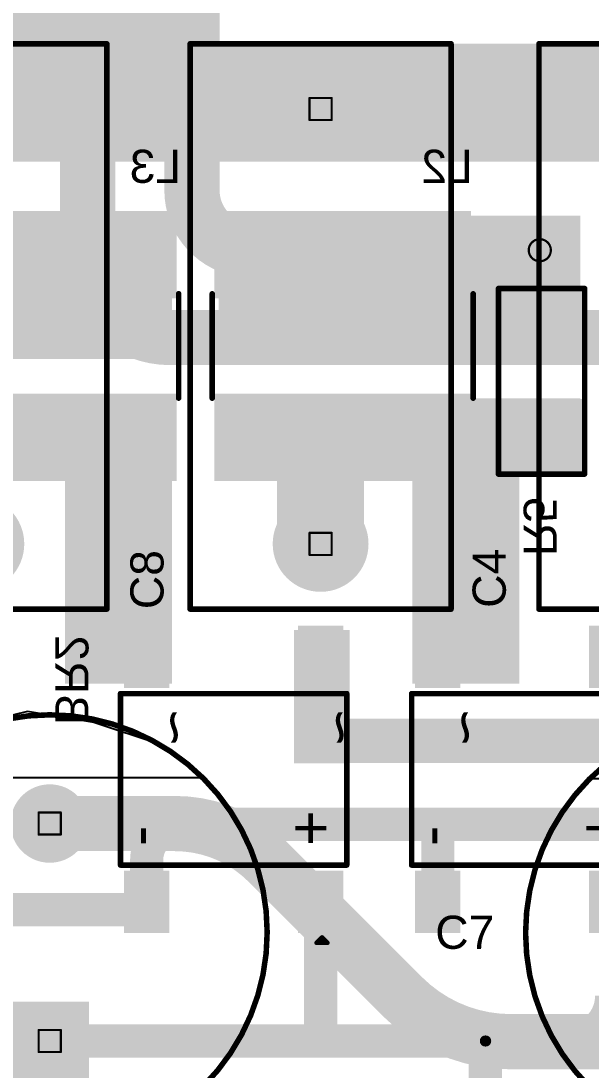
# Model space of a CAD drawing. Header units: inches. Extents: x 0 to 35.2, y -0.7 to 15.9.
# Drawn here: x 1.589 to 2.105, y 1.527 to 2.477 of the extents above; entities that cross this region are included whole.
import ezdxf

# ---------------------------------------------------------------- set-up
doc = ezdxf.new("R2010")
doc.units = ezdxf.units.IN
doc.header["$MEASUREMENT"] = 0
for name, color, linetype in [('Bottom Layer', 5, 'Continuous'), ('Bottom Overlay', 54, 'Continuous'), ('Bottom Paste', 16, 'Continuous'), ('Bottom Solder', 6, 'Continuous'), ('Drill Drawing', 1, 'Continuous'), ('GND1', 16, 'Continuous'), ('GND2', 76, 'Continuous'), ('Multi-Layer', 9, 'Continuous'), ('Pad Holes', 156, 'Continuous'), ('Top Layer', 1, 'Continuous'), ('Top Overlay', 2, 'Continuous'), ('Top Solder', 216, 'Continuous'), ('Via Holes', 16, 'Continuous')]:
    doc.layers.add(name, color=color, linetype=linetype)
doc.styles.add('Arial', font='', dxfattribs={"height": 0.2})
doc.styles.get('Arial').set_extended_font_data('Arial')

# ---------------------------------------------------------------- blocks, each defined once
blk = doc.blocks.new('XRNR6045_470_H_M_B_15')
at = {"layer": 'Bottom Layer'}
for points in [[(-0.11811, 0.1122), (-0.04724, 0.1122), (-0.04724, -0.1122), (-0.11811, -0.1122)], [(0.04724, 0.1122), (0.11811, 0.1122), (0.11811, -0.1122), (0.04724, -0.1122)]]:
    blk.add_hatch(color=5, dxfattribs=at).paths.add_polyline_path(points)
at = {"layer": 'Bottom Paste'}
for points in [[(-0.11811, 0.1122), (-0.04724, 0.1122), (-0.04724, -0.1122), (-0.11811, -0.1122)], [(0.04724, 0.1122), (0.11811, 0.1122), (0.11811, -0.1122), (0.04724, -0.1122)]]:
    blk.add_hatch(color=16, dxfattribs=at).paths.add_polyline_path(points)
at = {"layer": 'Bottom Solder'}
for points in [[(-0.12211, 0.1162), (-0.04324, 0.1162), (-0.04324, -0.1162), (-0.12211, -0.1162)], [(0.04324, 0.1162), (0.12211, 0.1162), (0.12211, -0.1162), (0.04324, -0.1162)]]:
    blk.add_hatch(color=6, dxfattribs=at).paths.add_polyline_path(points)
at = {"layer": 'Bottom Overlay'}
for points in [[(0.04724, 0.11811, 0.005, 0.005, 0), (-0.04724, 0.11811, 0.005, 0.005, 0)], [(0.04724, -0.11811, 0.005, 0.005, 0), (-0.04724, -0.11811, 0.005, 0.005, 0)]]:
    blk.add_lwpolyline(points, format="xyseb", dxfattribs=at)
for points in [[(-0.04849, 0.11811, 0.0025, 0.0025, 1), (-0.04599, 0.11811, 0.0025, 0.0025, 1)], [(0.04599, 0.11811, 0.0025, 0.0025, 1), (0.04849, 0.11811, 0.0025, 0.0025, 1)], [(-0.04849, -0.11811, 0.0025, 0.0025, 1), (-0.04599, -0.11811, 0.0025, 0.0025, 1)], [(0.04599, -0.11811, 0.0025, 0.0025, 1), (0.04849, -0.11811, 0.0025, 0.0025, 1)]]:
    blk.add_lwpolyline(points, format="xyseb", close=True, dxfattribs=at)
blk = doc.blocks.new('XRNR6045_470_H_M_B_16')
at = {"layer": 'Bottom Layer'}
for points in [[(-0.11811, 0.1122), (-0.04724, 0.1122), (-0.04724, -0.1122), (-0.11811, -0.1122)], [(0.04724, 0.1122), (0.11811, 0.1122), (0.11811, -0.1122), (0.04724, -0.1122)]]:
    blk.add_hatch(color=5, dxfattribs=at).paths.add_polyline_path(points)
at = {"layer": 'Bottom Paste'}
for points in [[(-0.11811, 0.1122), (-0.04724, 0.1122), (-0.04724, -0.1122), (-0.11811, -0.1122)], [(0.04724, 0.1122), (0.11811, 0.1122), (0.11811, -0.1122), (0.04724, -0.1122)]]:
    blk.add_hatch(color=16, dxfattribs=at).paths.add_polyline_path(points)
at = {"layer": 'Bottom Solder'}
for points in [[(-0.12211, 0.1162), (-0.04324, 0.1162), (-0.04324, -0.1162), (-0.12211, -0.1162)], [(0.04324, 0.1162), (0.12211, 0.1162), (0.12211, -0.1162), (0.04324, -0.1162)]]:
    blk.add_hatch(color=6, dxfattribs=at).paths.add_polyline_path(points)
at = {"layer": 'Bottom Overlay'}
for points in [[(0.04724, 0.11811, 0.005, 0.005, 0), (-0.04724, 0.11811, 0.005, 0.005, 0)], [(-0.04724, -0.11811, 0.005, 0.005, 0), (0.04724, -0.11811, 0.005, 0.005, 0)]]:
    blk.add_lwpolyline(points, format="xyseb", dxfattribs=at)
for points in [[(-0.04849, 0.11811, 0.0025, 0.0025, 1), (-0.04599, 0.11811, 0.0025, 0.0025, 1)], [(0.04599, 0.11811, 0.0025, 0.0025, 1), (0.04849, 0.11811, 0.0025, 0.0025, 1)], [(-0.04849, -0.11811, 0.0025, 0.0025, 1), (-0.04599, -0.11811, 0.0025, 0.0025, 1)], [(0.04599, -0.11811, 0.0025, 0.0025, 1), (0.04849, -0.11811, 0.0025, 0.0025, 1)]]:
    blk.add_lwpolyline(points, format="xyseb", close=True, dxfattribs=at)
blk = doc.blocks.new('R___1206_B_101')
at = {"layer": 'Bottom Layer'}
for points in [[(-0.08, 0.035), (-0.02, 0.035), (-0.02, -0.035), (-0.08, -0.035)], [(0.02, 0.035), (0.08, 0.035), (0.08, -0.035), (0.02, -0.035)]]:
    blk.add_hatch(color=5, dxfattribs=at).paths.add_polyline_path(points)
at = {"layer": 'Bottom Paste'}
for points in [[(-0.08, 0.035), (-0.02, 0.035), (-0.02, -0.035), (-0.08, -0.035)], [(0.02, 0.035), (0.08, 0.035), (0.08, -0.035), (0.02, -0.035)]]:
    blk.add_hatch(color=16, dxfattribs=at).paths.add_polyline_path(points)
at = {"layer": 'Bottom Solder'}
for points in [[(-0.084, 0.039), (-0.016, 0.039), (-0.016, -0.039), (-0.084, -0.039)], [(0.016, 0.039), (0.084, 0.039), (0.084, -0.039), (0.016, -0.039)]]:
    blk.add_hatch(color=6, dxfattribs=at).paths.add_polyline_path(points)
at = {"layer": 'Bottom Overlay'}
for points in [[(-0.084, -0.039, 0.005, 0.005, 0), (-0.084, 0.039, 0.005, 0.005, 0)], [(0.084, 0.039, 0.005, 0.005, 0), (-0.084, 0.039, 0.005, 0.005, 0)], [(0.084, -0.039, 0.005, 0.005, 0), (0.084, 0.039, 0.005, 0.005, 0)], [(0.084, -0.039, 0.005, 0.005, 0), (-0.084, -0.039, 0.005, 0.005, 0)]]:
    blk.add_lwpolyline(points, format="xyseb", dxfattribs=at)
for points in [[(-0.08525, 0.039, 0.0025, 0.0025, 1), (-0.08275, 0.039, 0.0025, 0.0025, 1)], [(-0.08525, 0.039, 0.0025, 0.0025, 1), (-0.08275, 0.039, 0.0025, 0.0025, 1)], [(0.08275, 0.039, 0.0025, 0.0025, 1), (0.08525, 0.039, 0.0025, 0.0025, 1)], [(0.08275, 0.039, 0.0025, 0.0025, 1), (0.08525, 0.039, 0.0025, 0.0025, 1)], [(-0.08525, -0.039, 0.0025, 0.0025, 1), (-0.08275, -0.039, 0.0025, 0.0025, 1)], [(-0.08525, -0.039, 0.0025, 0.0025, 1), (-0.08275, -0.039, 0.0025, 0.0025, 1)], [(0.08275, -0.039, 0.0025, 0.0025, 1), (0.08525, -0.039, 0.0025, 0.0025, 1)], [(0.08275, -0.039, 0.0025, 0.0025, 1), (0.08525, -0.039, 0.0025, 0.0025, 1)]]:
    blk.add_lwpolyline(points, format="xyseb", close=True, dxfattribs=at)
blk = doc.blocks.new('B32921C3104M000_180')
at = {"layer": 'Bottom Layer'}
h = blk.add_hatch(color=5, dxfattribs=at)
edge = h.paths.add_edge_path()
edge.add_arc((-0.19685, 0), 0.03937, 0, 360)
h = blk.add_hatch(color=5, dxfattribs=at)
edge = h.paths.add_edge_path()
edge.add_arc((0.19685, 0), 0.03937, 0, 360)
at = {"layer": 'Bottom Solder'}
h = blk.add_hatch(color=6, dxfattribs=at)
edge = h.paths.add_edge_path()
edge.add_arc((-0.19685, 0), 0.04337, 0, 360)
h = blk.add_hatch(color=6, dxfattribs=at)
edge = h.paths.add_edge_path()
edge.add_arc((0.19685, 0), 0.04337, 0, 360)
at = {"layer": 'GND1'}
h = blk.add_hatch(color=16, dxfattribs=at)
edge = h.paths.add_edge_path()
edge.add_arc((-0.19685, 0), 0.03937, 0, 360)
h = blk.add_hatch(color=16, dxfattribs=at)
edge = h.paths.add_edge_path()
edge.add_arc((0.19685, 0), 0.03937, 0, 360)
at = {"layer": 'GND2'}
h = blk.add_hatch(color=76, dxfattribs=at)
edge = h.paths.add_edge_path()
edge.add_arc((-0.19685, 0), 0.03937, 0, 360)
h = blk.add_hatch(color=76, dxfattribs=at)
edge = h.paths.add_edge_path()
edge.add_arc((0.19685, 0), 0.03937, 0, 360)
at = {"layer": 'Multi-Layer'}
h = blk.add_hatch(color=9, dxfattribs=at)
edge = h.paths.add_edge_path()
edge.add_arc((-0.19685, 0), 0.03937, 0, 360)
h = blk.add_hatch(color=9, dxfattribs=at)
edge = h.paths.add_edge_path()
edge.add_arc((0.19685, 0), 0.03937, 0, 360)
at = {"layer": 'Pad Holes'}
h = blk.add_hatch(color=7, dxfattribs=at)
edge = h.paths.add_edge_path()
edge.add_arc((-0.19685, 0), 0.01969, 0, 360)
h = blk.add_hatch(color=7, dxfattribs=at)
edge = h.paths.add_edge_path()
edge.add_arc((0.19685, 0), 0.01969, 0, 360)
at = {"layer": 'Top Layer'}
h = blk.add_hatch(color=1, dxfattribs=at)
edge = h.paths.add_edge_path()
edge.add_arc((-0.19685, 0), 0.03937, 0, 360)
h = blk.add_hatch(color=1, dxfattribs=at)
edge = h.paths.add_edge_path()
edge.add_arc((0.19685, 0), 0.03937, 0, 360)
at = {"layer": 'Top Solder'}
h = blk.add_hatch(color=216, dxfattribs=at)
edge = h.paths.add_edge_path()
edge.add_arc((-0.19685, 0), 0.04337, 0, 360)
h = blk.add_hatch(color=216, dxfattribs=at)
edge = h.paths.add_edge_path()
edge.add_arc((0.19685, 0), 0.04337, 0, 360)
at = {"layer": 'Top Overlay'}
for points in [[(0.25591, 0.11811, 0.005, 0.005, 0), (-0.25591, 0.11811, 0.005, 0.005, 0)], [(-0.25591, -0.11811, 0.005, 0.005, 0), (-0.25591, 0.11811, 0.005, 0.005, 0)], [(0.25591, -0.11811, 0.005, 0.005, 0), (0.25591, 0.11811, 0.005, 0.005, 0)], [(0.25591, -0.11811, 0.005, 0.005, 0), (-0.25591, -0.11811, 0.005, 0.005, 0)]]:
    blk.add_lwpolyline(points, format="xyseb", dxfattribs=at)
for points in [[(-0.25716, 0.11811, 0.0025, 0.0025, 1), (-0.25466, 0.11811, 0.0025, 0.0025, 1)], [(-0.25716, 0.11811, 0.0025, 0.0025, 1), (-0.25466, 0.11811, 0.0025, 0.0025, 1)], [(0.25466, 0.11811, 0.0025, 0.0025, 1), (0.25716, 0.11811, 0.0025, 0.0025, 1)], [(0.25466, 0.11811, 0.0025, 0.0025, 1), (0.25716, 0.11811, 0.0025, 0.0025, 1)], [(-0.25716, -0.11811, 0.0025, 0.0025, 1), (-0.25466, -0.11811, 0.0025, 0.0025, 1)], [(-0.25716, -0.11811, 0.0025, 0.0025, 1), (-0.25466, -0.11811, 0.0025, 0.0025, 1)], [(0.25466, -0.11811, 0.0025, 0.0025, 1), (0.25716, -0.11811, 0.0025, 0.0025, 1)], [(0.25466, -0.11811, 0.0025, 0.0025, 1), (0.25716, -0.11811, 0.0025, 0.0025, 1)]]:
    blk.add_lwpolyline(points, format="xyseb", close=True, dxfattribs=at)
blk = doc.blocks.new('87EC0494_181')
at = {"layer": 'Bottom Layer'}
blk.add_hatch(color=5, dxfattribs=at).paths.add_polyline_path([(-0.12992, 0.0315), (-0.06692, 0.0315), (-0.06692, -0.0315), (-0.12992, -0.0315)])
h = blk.add_hatch(color=5, dxfattribs=at)
edge = h.paths.add_edge_path()
edge.add_arc((0.09843, 0), 0.0315, 0, 360)
at = {"layer": 'Bottom Solder'}
blk.add_hatch(color=6, dxfattribs=at).paths.add_polyline_path([(-0.13392, 0.0355), (-0.06292, 0.0355), (-0.06292, -0.0355), (-0.13392, -0.0355)])
h = blk.add_hatch(color=6, dxfattribs=at)
edge = h.paths.add_edge_path()
edge.add_arc((0.09843, 0), 0.0355, 0, 360)
at = {"layer": 'GND1'}
blk.add_hatch(color=16, dxfattribs=at).paths.add_polyline_path([(-0.12992, 0.0315), (-0.06692, 0.0315), (-0.06692, -0.0315), (-0.12992, -0.0315)])
h = blk.add_hatch(color=16, dxfattribs=at)
edge = h.paths.add_edge_path()
edge.add_arc((0.09843, 0), 0.0315, 0, 360)
at = {"layer": 'GND2'}
blk.add_hatch(color=76, dxfattribs=at).paths.add_polyline_path([(-0.12992, 0.0315), (-0.06692, 0.0315), (-0.06692, -0.0315), (-0.12992, -0.0315)])
h = blk.add_hatch(color=76, dxfattribs=at)
edge = h.paths.add_edge_path()
edge.add_arc((0.09843, 0), 0.0315, 0, 360)
at = {"layer": 'Multi-Layer'}
blk.add_hatch(color=9, dxfattribs=at).paths.add_polyline_path([(-0.12992, 0.0315), (-0.06692, 0.0315), (-0.06692, -0.0315), (-0.12992, -0.0315)])
h = blk.add_hatch(color=9, dxfattribs=at)
edge = h.paths.add_edge_path()
edge.add_arc((0.09843, 0), 0.0315, 0, 360)
at = {"layer": 'Pad Holes'}
h = blk.add_hatch(color=7, dxfattribs=at)
edge = h.paths.add_edge_path()
edge.add_arc((-0.09842, 0), 0.01969, 0, 360)
h = blk.add_hatch(color=7, dxfattribs=at)
edge = h.paths.add_edge_path()
edge.add_arc((0.09842, 0), 0.01969, 0, 360)
at = {"layer": 'Top Layer'}
blk.add_hatch(color=1, dxfattribs=at).paths.add_polyline_path([(-0.12992, 0.0315), (-0.06692, 0.0315), (-0.06692, -0.0315), (-0.12992, -0.0315)])
h = blk.add_hatch(color=1, dxfattribs=at)
edge = h.paths.add_edge_path()
edge.add_arc((0.09843, 0), 0.0315, 0, 360)
at = {"layer": 'Top Solder'}
blk.add_hatch(color=216, dxfattribs=at).paths.add_polyline_path([(-0.13392, 0.0355), (-0.06292, 0.0355), (-0.06292, -0.0355), (-0.13392, -0.0355)])
h = blk.add_hatch(color=216, dxfattribs=at)
edge = h.paths.add_edge_path()
edge.add_arc((0.09843, 0), 0.0355, 0, 360)
at = {"layer": 'Top Overlay'}
for p, q in [((0.14, 0.14), (0.14, 0.14)), ((0.14, 0.14), (0.14, -0.14)), ((0.19, 0.06), (0.14, 0.14)), ((0.2, 0.02), (0.19, 0.06)), ((0.19, -0.04), (0.2, 0.02)), ((0.17, -0.1), (0.19, -0.04)), ((0.14, -0.14), (0.17, -0.1))]:
    blk.add_line(p, q, dxfattribs=at)
for points in [[(0.19685, 0, 0.005, 0.005, 1), (-0.19685, 0, 0.005, 0.005, 1)], [(-0.16125, 0.03, 0.0025, 0.0025, 1), (-0.15875, 0.03, 0.0025, 0.0025, 1)], [(-0.1981, 0, 0.0025, 0.0025, 1), (-0.1956, 0, 0.0025, 0.0025, 1)], [(-0.18125, 0, 0.0025, 0.0025, 1), (-0.17875, 0, 0.0025, 0.0025, 1)], [(-0.14125, 0, 0.0025, 0.0025, 1), (-0.13875, 0, 0.0025, 0.0025, 1)], [(0.1956, 0, 0.0025, 0.0025, 1), (0.1981, 0, 0.0025, 0.0025, 1)], [(-0.16125, -0.03, 0.0025, 0.0025, 1), (-0.15875, -0.03, 0.0025, 0.0025, 1)]]:
    blk.add_lwpolyline(points, format="xyseb", close=True, dxfattribs=at)
for points in [[(-0.16, 0.03, 0.005, 0.005, 0), (-0.16, -0.03, 0.005, 0.005, 0)], [(-0.18, 0, 0.005, 0.005, 0), (-0.14, 0, 0.005, 0.005, 0)]]:
    blk.add_lwpolyline(points, format="xyseb", dxfattribs=at)
blk = doc.blocks.new('B32921C3104M000_184')
at = {"layer": 'Bottom Layer'}
h = blk.add_hatch(color=5, dxfattribs=at)
edge = h.paths.add_edge_path()
edge.add_arc((-0.19685, 0), 0.03937, 0, 360)
h = blk.add_hatch(color=5, dxfattribs=at)
edge = h.paths.add_edge_path()
edge.add_arc((0.19685, 0), 0.03937, 0, 360)
at = {"layer": 'Bottom Solder'}
h = blk.add_hatch(color=6, dxfattribs=at)
edge = h.paths.add_edge_path()
edge.add_arc((-0.19685, 0), 0.04337, 0, 360)
h = blk.add_hatch(color=6, dxfattribs=at)
edge = h.paths.add_edge_path()
edge.add_arc((0.19685, 0), 0.04337, 0, 360)
at = {"layer": 'GND1'}
h = blk.add_hatch(color=16, dxfattribs=at)
edge = h.paths.add_edge_path()
edge.add_arc((-0.19685, 0), 0.03937, 0, 360)
h = blk.add_hatch(color=16, dxfattribs=at)
edge = h.paths.add_edge_path()
edge.add_arc((0.19685, 0), 0.03937, 0, 360)
at = {"layer": 'GND2'}
h = blk.add_hatch(color=76, dxfattribs=at)
edge = h.paths.add_edge_path()
edge.add_arc((-0.19685, 0), 0.03937, 0, 360)
h = blk.add_hatch(color=76, dxfattribs=at)
edge = h.paths.add_edge_path()
edge.add_arc((0.19685, 0), 0.03937, 0, 360)
at = {"layer": 'Multi-Layer'}
h = blk.add_hatch(color=9, dxfattribs=at)
edge = h.paths.add_edge_path()
edge.add_arc((-0.19685, 0), 0.03937, 0, 360)
h = blk.add_hatch(color=9, dxfattribs=at)
edge = h.paths.add_edge_path()
edge.add_arc((0.19685, 0), 0.03937, 0, 360)
at = {"layer": 'Pad Holes'}
h = blk.add_hatch(color=7, dxfattribs=at)
edge = h.paths.add_edge_path()
edge.add_arc((-0.19685, 0), 0.01969, 0, 360)
h = blk.add_hatch(color=7, dxfattribs=at)
edge = h.paths.add_edge_path()
edge.add_arc((0.19685, 0), 0.01969, 0, 360)
at = {"layer": 'Top Layer'}
h = blk.add_hatch(color=1, dxfattribs=at)
edge = h.paths.add_edge_path()
edge.add_arc((-0.19685, 0), 0.03937, 0, 360)
h = blk.add_hatch(color=1, dxfattribs=at)
edge = h.paths.add_edge_path()
edge.add_arc((0.19685, 0), 0.03937, 0, 360)
at = {"layer": 'Top Solder'}
h = blk.add_hatch(color=216, dxfattribs=at)
edge = h.paths.add_edge_path()
edge.add_arc((-0.19685, 0), 0.04337, 0, 360)
h = blk.add_hatch(color=216, dxfattribs=at)
edge = h.paths.add_edge_path()
edge.add_arc((0.19685, 0), 0.04337, 0, 360)
at = {"layer": 'Top Overlay'}
for points in [[(0.25591, 0.11811, 0.005, 0.005, 0), (-0.25591, 0.11811, 0.005, 0.005, 0)], [(-0.25591, -0.11811, 0.005, 0.005, 0), (-0.25591, 0.11811, 0.005, 0.005, 0)], [(0.25591, -0.11811, 0.005, 0.005, 0), (0.25591, 0.11811, 0.005, 0.005, 0)], [(0.25591, -0.11811, 0.005, 0.005, 0), (-0.25591, -0.11811, 0.005, 0.005, 0)]]:
    blk.add_lwpolyline(points, format="xyseb", dxfattribs=at)
for points in [[(-0.25716, 0.11811, 0.0025, 0.0025, 1), (-0.25466, 0.11811, 0.0025, 0.0025, 1)], [(-0.25716, 0.11811, 0.0025, 0.0025, 1), (-0.25466, 0.11811, 0.0025, 0.0025, 1)], [(0.25466, 0.11811, 0.0025, 0.0025, 1), (0.25716, 0.11811, 0.0025, 0.0025, 1)], [(0.25466, 0.11811, 0.0025, 0.0025, 1), (0.25716, 0.11811, 0.0025, 0.0025, 1)], [(-0.25716, -0.11811, 0.0025, 0.0025, 1), (-0.25466, -0.11811, 0.0025, 0.0025, 1)], [(-0.25716, -0.11811, 0.0025, 0.0025, 1), (-0.25466, -0.11811, 0.0025, 0.0025, 1)], [(0.25466, -0.11811, 0.0025, 0.0025, 1), (0.25716, -0.11811, 0.0025, 0.0025, 1)], [(0.25466, -0.11811, 0.0025, 0.0025, 1), (0.25716, -0.11811, 0.0025, 0.0025, 1)]]:
    blk.add_lwpolyline(points, format="xyseb", close=True, dxfattribs=at)
blk = doc.blocks.new('87EC0494_185')
at = {"layer": 'Bottom Layer'}
blk.add_hatch(color=5, dxfattribs=at).paths.add_polyline_path([(-0.12992, 0.0315), (-0.06692, 0.0315), (-0.06692, -0.0315), (-0.12992, -0.0315)])
h = blk.add_hatch(color=5, dxfattribs=at)
edge = h.paths.add_edge_path()
edge.add_arc((0.09843, 0), 0.0315, 0, 360)
at = {"layer": 'Bottom Solder'}
blk.add_hatch(color=6, dxfattribs=at).paths.add_polyline_path([(-0.13392, 0.0355), (-0.06292, 0.0355), (-0.06292, -0.0355), (-0.13392, -0.0355)])
h = blk.add_hatch(color=6, dxfattribs=at)
edge = h.paths.add_edge_path()
edge.add_arc((0.09843, 0), 0.0355, 0, 360)
at = {"layer": 'GND1'}
blk.add_hatch(color=16, dxfattribs=at).paths.add_polyline_path([(-0.12992, 0.0315), (-0.06692, 0.0315), (-0.06692, -0.0315), (-0.12992, -0.0315)])
h = blk.add_hatch(color=16, dxfattribs=at)
edge = h.paths.add_edge_path()
edge.add_arc((0.09843, 0), 0.0315, 0, 360)
at = {"layer": 'GND2'}
blk.add_hatch(color=76, dxfattribs=at).paths.add_polyline_path([(-0.12992, 0.0315), (-0.06692, 0.0315), (-0.06692, -0.0315), (-0.12992, -0.0315)])
h = blk.add_hatch(color=76, dxfattribs=at)
edge = h.paths.add_edge_path()
edge.add_arc((0.09843, 0), 0.0315, 0, 360)
at = {"layer": 'Multi-Layer'}
blk.add_hatch(color=9, dxfattribs=at).paths.add_polyline_path([(-0.12992, 0.0315), (-0.06692, 0.0315), (-0.06692, -0.0315), (-0.12992, -0.0315)])
h = blk.add_hatch(color=9, dxfattribs=at)
edge = h.paths.add_edge_path()
edge.add_arc((0.09843, 0), 0.0315, 0, 360)
at = {"layer": 'Pad Holes'}
h = blk.add_hatch(color=7, dxfattribs=at)
edge = h.paths.add_edge_path()
edge.add_arc((-0.09842, 0), 0.01969, 0, 360)
h = blk.add_hatch(color=7, dxfattribs=at)
edge = h.paths.add_edge_path()
edge.add_arc((0.09842, 0), 0.01969, 0, 360)
at = {"layer": 'Top Layer'}
blk.add_hatch(color=1, dxfattribs=at).paths.add_polyline_path([(-0.12992, 0.0315), (-0.06692, 0.0315), (-0.06692, -0.0315), (-0.12992, -0.0315)])
h = blk.add_hatch(color=1, dxfattribs=at)
edge = h.paths.add_edge_path()
edge.add_arc((0.09843, 0), 0.0315, 0, 360)
at = {"layer": 'Top Solder'}
blk.add_hatch(color=216, dxfattribs=at).paths.add_polyline_path([(-0.13392, 0.0355), (-0.06292, 0.0355), (-0.06292, -0.0355), (-0.13392, -0.0355)])
h = blk.add_hatch(color=216, dxfattribs=at)
edge = h.paths.add_edge_path()
edge.add_arc((0.09843, 0), 0.0355, 0, 360)
at = {"layer": 'Top Overlay'}
for p, q in [((0.14, 0.14), (0.14, 0.14)), ((0.14, 0.14), (0.14, -0.14)), ((0.19, 0.06), (0.14, 0.14)), ((0.2, 0.02), (0.19, 0.06)), ((0.19, -0.04), (0.2, 0.02)), ((0.17, -0.1), (0.19, -0.04)), ((0.14, -0.14), (0.17, -0.1))]:
    blk.add_line(p, q, dxfattribs=at)
for points in [[(0.19685, 0, 0.005, 0.005, 1), (-0.19685, 0, 0.005, 0.005, 1)], [(-0.16125, 0.03, 0.0025, 0.0025, 1), (-0.15875, 0.03, 0.0025, 0.0025, 1)], [(-0.1981, 0, 0.0025, 0.0025, 1), (-0.1956, 0, 0.0025, 0.0025, 1)], [(-0.18125, 0, 0.0025, 0.0025, 1), (-0.17875, 0, 0.0025, 0.0025, 1)], [(-0.14125, 0, 0.0025, 0.0025, 1), (-0.13875, 0, 0.0025, 0.0025, 1)], [(0.1956, 0, 0.0025, 0.0025, 1), (0.1981, 0, 0.0025, 0.0025, 1)], [(-0.16125, -0.03, 0.0025, 0.0025, 1), (-0.15875, -0.03, 0.0025, 0.0025, 1)]]:
    blk.add_lwpolyline(points, format="xyseb", close=True, dxfattribs=at)
for points in [[(-0.16, 0.03, 0.005, 0.005, 0), (-0.16, -0.03, 0.005, 0.005, 0)], [(-0.18, 0, 0.005, 0.005, 0), (-0.14, 0, 0.005, 0.005, 0)]]:
    blk.add_lwpolyline(points, format="xyseb", dxfattribs=at)
blk = doc.blocks.new('B32921C3104M000_186')
at = {"layer": 'Bottom Layer'}
h = blk.add_hatch(color=5, dxfattribs=at)
edge = h.paths.add_edge_path()
edge.add_arc((-0.19685, 0), 0.03937, 0, 360)
h = blk.add_hatch(color=5, dxfattribs=at)
edge = h.paths.add_edge_path()
edge.add_arc((0.19685, 0), 0.03937, 0, 360)
at = {"layer": 'Bottom Solder'}
h = blk.add_hatch(color=6, dxfattribs=at)
edge = h.paths.add_edge_path()
edge.add_arc((-0.19685, 0), 0.04337, 0, 360)
h = blk.add_hatch(color=6, dxfattribs=at)
edge = h.paths.add_edge_path()
edge.add_arc((0.19685, 0), 0.04337, 0, 360)
at = {"layer": 'GND1'}
h = blk.add_hatch(color=16, dxfattribs=at)
edge = h.paths.add_edge_path()
edge.add_arc((-0.19685, 0), 0.03937, 0, 360)
h = blk.add_hatch(color=16, dxfattribs=at)
edge = h.paths.add_edge_path()
edge.add_arc((0.19685, 0), 0.03937, 0, 360)
at = {"layer": 'GND2'}
h = blk.add_hatch(color=76, dxfattribs=at)
edge = h.paths.add_edge_path()
edge.add_arc((-0.19685, 0), 0.03937, 0, 360)
h = blk.add_hatch(color=76, dxfattribs=at)
edge = h.paths.add_edge_path()
edge.add_arc((0.19685, 0), 0.03937, 0, 360)
at = {"layer": 'Multi-Layer'}
h = blk.add_hatch(color=9, dxfattribs=at)
edge = h.paths.add_edge_path()
edge.add_arc((-0.19685, 0), 0.03937, 0, 360)
h = blk.add_hatch(color=9, dxfattribs=at)
edge = h.paths.add_edge_path()
edge.add_arc((0.19685, 0), 0.03937, 0, 360)
at = {"layer": 'Pad Holes'}
h = blk.add_hatch(color=7, dxfattribs=at)
edge = h.paths.add_edge_path()
edge.add_arc((-0.19685, 0), 0.01969, 0, 360)
h = blk.add_hatch(color=7, dxfattribs=at)
edge = h.paths.add_edge_path()
edge.add_arc((0.19685, 0), 0.01969, 0, 360)
at = {"layer": 'Top Layer'}
h = blk.add_hatch(color=1, dxfattribs=at)
edge = h.paths.add_edge_path()
edge.add_arc((-0.19685, 0), 0.03937, 0, 360)
h = blk.add_hatch(color=1, dxfattribs=at)
edge = h.paths.add_edge_path()
edge.add_arc((0.19685, 0), 0.03937, 0, 360)
at = {"layer": 'Top Solder'}
h = blk.add_hatch(color=216, dxfattribs=at)
edge = h.paths.add_edge_path()
edge.add_arc((-0.19685, 0), 0.04337, 0, 360)
h = blk.add_hatch(color=216, dxfattribs=at)
edge = h.paths.add_edge_path()
edge.add_arc((0.19685, 0), 0.04337, 0, 360)
at = {"layer": 'Top Overlay'}
for points in [[(0.25591, 0.11811, 0.005, 0.005, 0), (-0.25591, 0.11811, 0.005, 0.005, 0)], [(-0.25591, -0.11811, 0.005, 0.005, 0), (-0.25591, 0.11811, 0.005, 0.005, 0)], [(0.25591, -0.11811, 0.005, 0.005, 0), (0.25591, 0.11811, 0.005, 0.005, 0)], [(0.25591, -0.11811, 0.005, 0.005, 0), (-0.25591, -0.11811, 0.005, 0.005, 0)]]:
    blk.add_lwpolyline(points, format="xyseb", dxfattribs=at)
for points in [[(-0.25716, 0.11811, 0.0025, 0.0025, 1), (-0.25466, 0.11811, 0.0025, 0.0025, 1)], [(-0.25716, 0.11811, 0.0025, 0.0025, 1), (-0.25466, 0.11811, 0.0025, 0.0025, 1)], [(0.25466, 0.11811, 0.0025, 0.0025, 1), (0.25716, 0.11811, 0.0025, 0.0025, 1)], [(0.25466, 0.11811, 0.0025, 0.0025, 1), (0.25716, 0.11811, 0.0025, 0.0025, 1)], [(-0.25716, -0.11811, 0.0025, 0.0025, 1), (-0.25466, -0.11811, 0.0025, 0.0025, 1)], [(-0.25716, -0.11811, 0.0025, 0.0025, 1), (-0.25466, -0.11811, 0.0025, 0.0025, 1)], [(0.25466, -0.11811, 0.0025, 0.0025, 1), (0.25716, -0.11811, 0.0025, 0.0025, 1)], [(0.25466, -0.11811, 0.0025, 0.0025, 1), (0.25716, -0.11811, 0.0025, 0.0025, 1)]]:
    blk.add_lwpolyline(points, format="xyseb", close=True, dxfattribs=at)
blk = doc.blocks.new('LMBS_1_B_187')
at = {"layer": 'Bottom Layer'}
for points in [[(-0.13523, 0.09528), (-0.08661, 0.09528), (-0.08661, 0.0622), (-0.13523, 0.0622)], [(0.08661, 0.09528), (0.13523, 0.09528), (0.13523, 0.0622), (0.08661, 0.0622)], [(-0.13523, -0.0622), (-0.08661, -0.0622), (-0.08661, -0.09528), (-0.13523, -0.09528)], [(0.08661, -0.0622), (0.13523, -0.0622), (0.13523, -0.09528), (0.08661, -0.09528)]]:
    blk.add_hatch(color=5, dxfattribs=at).paths.add_polyline_path(points)
at = {"layer": 'Bottom Paste'}
for points in [[(-0.13523, 0.09528), (-0.08661, 0.09528), (-0.08661, 0.0622), (-0.13523, 0.0622)], [(0.08661, 0.09528), (0.13523, 0.09528), (0.13523, 0.0622), (0.08661, 0.0622)], [(-0.13523, -0.0622), (-0.08661, -0.0622), (-0.08661, -0.09528), (-0.13523, -0.09528)], [(0.08661, -0.0622), (0.13523, -0.0622), (0.13523, -0.09528), (0.08661, -0.09528)]]:
    blk.add_hatch(color=16, dxfattribs=at).paths.add_polyline_path(points)
at = {"layer": 'Bottom Solder'}
for points in [[(-0.13923, 0.09928), (-0.08261, 0.09928), (-0.08261, 0.0582), (-0.13923, 0.0582)], [(0.08261, 0.09928), (0.13923, 0.09928), (0.13923, 0.0582), (0.08261, 0.0582)], [(-0.13923, -0.0582), (-0.08261, -0.0582), (-0.08261, -0.09928), (-0.13923, -0.09928)], [(0.08261, -0.0582), (0.13923, -0.0582), (0.13923, -0.09928), (0.08261, -0.09928)]]:
    blk.add_hatch(color=6, dxfattribs=at).paths.add_polyline_path(points)
at = {"layer": 'Bottom Overlay'}
for points in [[(-0.07761, 0.10241, 0.005, 0.005, 0), (0.07761, 0.10241, 0.005, 0.005, 0)], [(-0.07761, 0.10241, 0.005, 0.005, 0), (-0.07761, -0.10241, 0.005, 0.005, 0)], [(0.07761, 0.10241, 0.005, 0.005, 0), (0.07761, -0.10241, 0.005, 0.005, 0)], [(-0.148, -0.075, 0.00394, 0.00394, 0), (-0.143, -0.08, 0.00394, 0.00394, 0)], [(-0.148, -0.075, 0.00394, 0.00394, 0), (-0.148, -0.085, 0.00394, 0.00394, 0)], [(-0.143, -0.08, 0.00394, 0.00394, 0), (-0.148, -0.085, 0.00394, 0.00394, 0)], [(-0.07761, -0.10241, 0.005, 0.005, 0), (0.07761, -0.10241, 0.005, 0.005, 0)]]:
    blk.add_lwpolyline(points, format="xyseb", dxfattribs=at)
for points in [[(-0.07886, 0.10241, 0.0025, 0.0025, 1), (-0.07636, 0.10241, 0.0025, 0.0025, 1)], [(-0.07886, 0.10241, 0.0025, 0.0025, 1), (-0.07636, 0.10241, 0.0025, 0.0025, 1)], [(0.07636, 0.10241, 0.0025, 0.0025, 1), (0.07886, 0.10241, 0.0025, 0.0025, 1)], [(0.07636, 0.10241, 0.0025, 0.0025, 1), (0.07886, 0.10241, 0.0025, 0.0025, 1)], [(-0.14898, -0.075, 0.00197, 0.00197, 1), (-0.14702, -0.075, 0.00197, 0.00197, 1)], [(-0.14898, -0.075, 0.00197, 0.00197, 1), (-0.14702, -0.075, 0.00197, 0.00197, 1)], [(-0.14898, -0.085, 0.00197, 0.00197, 1), (-0.14702, -0.085, 0.00197, 0.00197, 1)], [(-0.14898, -0.085, 0.00197, 0.00197, 1), (-0.14702, -0.085, 0.00197, 0.00197, 1)], [(-0.14398, -0.08, 0.00197, 0.00197, 1), (-0.14202, -0.08, 0.00197, 0.00197, 1)], [(-0.14398, -0.08, 0.00197, 0.00197, 1), (-0.14202, -0.08, 0.00197, 0.00197, 1)], [(-0.07886, -0.10241, 0.0025, 0.0025, 1), (-0.07636, -0.10241, 0.0025, 0.0025, 1)], [(-0.07886, -0.10241, 0.0025, 0.0025, 1), (-0.07636, -0.10241, 0.0025, 0.0025, 1)], [(0.07636, -0.10241, 0.0025, 0.0025, 1), (0.07886, -0.10241, 0.0025, 0.0025, 1)], [(0.07636, -0.10241, 0.0025, 0.0025, 1), (0.07886, -0.10241, 0.0025, 0.0025, 1)]]:
    blk.add_lwpolyline(points, format="xyseb", close=True, dxfattribs=at)
at = {"layer": 'Bottom Overlay', "style": 'Arial', "text_generation_flag": 2}
for s, p in [('-', (-0.06024, 0.0967)), ('+', (-0.06024, -0.05078))]:
    blk.add_text(s, height=0.03937, rotation=180, dxfattribs=at).set_placement(p)
for p in [(0.063, 0.035), (0.063, -0.115)]:
    blk.add_text('~', height=0.03937, dxfattribs=at).set_placement(p)
blk = doc.blocks.new('LMBS_1_B_188')
at = {"layer": 'Bottom Layer'}
for points in [[(-0.13523, 0.09528), (-0.08661, 0.09528), (-0.08661, 0.0622), (-0.13523, 0.0622)], [(0.08661, 0.09528), (0.13523, 0.09528), (0.13523, 0.0622), (0.08661, 0.0622)], [(-0.13523, -0.0622), (-0.08661, -0.0622), (-0.08661, -0.09528), (-0.13523, -0.09528)], [(0.08661, -0.0622), (0.13523, -0.0622), (0.13523, -0.09528), (0.08661, -0.09528)]]:
    blk.add_hatch(color=5, dxfattribs=at).paths.add_polyline_path(points)
at = {"layer": 'Bottom Paste'}
for points in [[(-0.13523, 0.09528), (-0.08661, 0.09528), (-0.08661, 0.0622), (-0.13523, 0.0622)], [(0.08661, 0.09528), (0.13523, 0.09528), (0.13523, 0.0622), (0.08661, 0.0622)], [(-0.13523, -0.0622), (-0.08661, -0.0622), (-0.08661, -0.09528), (-0.13523, -0.09528)], [(0.08661, -0.0622), (0.13523, -0.0622), (0.13523, -0.09528), (0.08661, -0.09528)]]:
    blk.add_hatch(color=16, dxfattribs=at).paths.add_polyline_path(points)
at = {"layer": 'Bottom Solder'}
for points in [[(-0.13923, 0.09928), (-0.08261, 0.09928), (-0.08261, 0.0582), (-0.13923, 0.0582)], [(0.08261, 0.09928), (0.13923, 0.09928), (0.13923, 0.0582), (0.08261, 0.0582)], [(-0.13923, -0.0582), (-0.08261, -0.0582), (-0.08261, -0.09928), (-0.13923, -0.09928)], [(0.08261, -0.0582), (0.13923, -0.0582), (0.13923, -0.09928), (0.08261, -0.09928)]]:
    blk.add_hatch(color=6, dxfattribs=at).paths.add_polyline_path(points)
at = {"layer": 'Bottom Overlay'}
for points in [[(-0.07761, 0.10241, 0.005, 0.005, 0), (0.07761, 0.10241, 0.005, 0.005, 0)], [(-0.07761, 0.10241, 0.005, 0.005, 0), (-0.07761, -0.10241, 0.005, 0.005, 0)], [(0.07761, 0.10241, 0.005, 0.005, 0), (0.07761, -0.10241, 0.005, 0.005, 0)], [(-0.148, -0.075, 0.00394, 0.00394, 0), (-0.143, -0.08, 0.00394, 0.00394, 0)], [(-0.148, -0.075, 0.00394, 0.00394, 0), (-0.148, -0.085, 0.00394, 0.00394, 0)], [(-0.143, -0.08, 0.00394, 0.00394, 0), (-0.148, -0.085, 0.00394, 0.00394, 0)], [(-0.07761, -0.10241, 0.005, 0.005, 0), (0.07761, -0.10241, 0.005, 0.005, 0)]]:
    blk.add_lwpolyline(points, format="xyseb", dxfattribs=at)
for points in [[(-0.07886, 0.10241, 0.0025, 0.0025, 1), (-0.07636, 0.10241, 0.0025, 0.0025, 1)], [(-0.07886, 0.10241, 0.0025, 0.0025, 1), (-0.07636, 0.10241, 0.0025, 0.0025, 1)], [(0.07636, 0.10241, 0.0025, 0.0025, 1), (0.07886, 0.10241, 0.0025, 0.0025, 1)], [(0.07636, 0.10241, 0.0025, 0.0025, 1), (0.07886, 0.10241, 0.0025, 0.0025, 1)], [(-0.14898, -0.075, 0.00197, 0.00197, 1), (-0.14702, -0.075, 0.00197, 0.00197, 1)], [(-0.14898, -0.075, 0.00197, 0.00197, 1), (-0.14702, -0.075, 0.00197, 0.00197, 1)], [(-0.14898, -0.085, 0.00197, 0.00197, 1), (-0.14702, -0.085, 0.00197, 0.00197, 1)], [(-0.14898, -0.085, 0.00197, 0.00197, 1), (-0.14702, -0.085, 0.00197, 0.00197, 1)], [(-0.14398, -0.08, 0.00197, 0.00197, 1), (-0.14202, -0.08, 0.00197, 0.00197, 1)], [(-0.14398, -0.08, 0.00197, 0.00197, 1), (-0.14202, -0.08, 0.00197, 0.00197, 1)], [(-0.07886, -0.10241, 0.0025, 0.0025, 1), (-0.07636, -0.10241, 0.0025, 0.0025, 1)], [(-0.07886, -0.10241, 0.0025, 0.0025, 1), (-0.07636, -0.10241, 0.0025, 0.0025, 1)], [(0.07636, -0.10241, 0.0025, 0.0025, 1), (0.07886, -0.10241, 0.0025, 0.0025, 1)], [(0.07636, -0.10241, 0.0025, 0.0025, 1), (0.07886, -0.10241, 0.0025, 0.0025, 1)]]:
    blk.add_lwpolyline(points, format="xyseb", close=True, dxfattribs=at)
at = {"layer": 'Bottom Overlay', "style": 'Arial', "text_generation_flag": 2}
for s, p in [('-', (-0.06024, 0.0967)), ('+', (-0.06024, -0.05078))]:
    blk.add_text(s, height=0.03937, rotation=180, dxfattribs=at).set_placement(p)
for p in [(0.063, 0.035), (0.063, -0.115)]:
    blk.add_text('~', height=0.03937, dxfattribs=at).set_placement(p)

msp = doc.modelspace()

# ---------------------------------------------------------------- hatches: boundary and pattern name
at = {"layer": 'Bottom Layer'}
for points in [[(1.39524, 2.34918), (1.73425, 2.34918), (1.73425, 2.67608), (1.39524, 2.67608)], [(1.40637, 2.34918), (2.535, 2.34918), (2.535, 2.45591), (1.40637, 2.45591)], [(1.72578, 2.30046), (1.39858, 2.30046), (1.39858, 2.17039), (1.72578, 2.17039)], [(1.76802, 2.17035), (2.09522, 2.17035), (2.09522, 2.30042), (1.76802, 2.30042)], [(1.40047, 2.06424), (1.72578, 2.06424), (1.72578, 2.13511), (1.40047, 2.13511)], [(1.76802, 2.0642), (2.09522, 2.0642), (2.09522, 2.13507), (1.76802, 2.13507)], [(1.82085, 2.00315), (1.89959, 2.00315), (1.89959, 2.115), (1.82085, 2.115)], [(1.62891, 1.87661), (1.72578, 1.87661), (1.72578, 2.09963), (1.62891, 2.09963)], [(2.04009, 2.09963), (1.94322, 2.09963), (1.94322, 1.87661), (2.04009, 1.87661)], [(1.83598, 1.80455), (1.88666, 1.80455), (1.88666, 1.92523), (1.83598, 1.92523)]]:
    msp.add_hatch(color=5, dxfattribs=at).paths.add_polyline_path(points)
h = msp.add_hatch(color=5, dxfattribs=at)
edge = h.paths.add_edge_path()
edge.add_arc((2.05864, 2.269), 0.01969, 0, 360)
at = {"layer": 'GND1'}
h = msp.add_hatch(color=16, dxfattribs=at)
edge = h.paths.add_edge_path()
edge.add_arc((2.05864, 2.269), 0.01969, 0, 360)
at = {"layer": 'GND2'}
h = msp.add_hatch(color=76, dxfattribs=at)
edge = h.paths.add_edge_path()
edge.add_arc((2.05864, 2.269), 0.01969, 0, 360)
at = {"layer": 'Top Layer'}
h = msp.add_hatch(color=1, dxfattribs=at)
edge = h.paths.add_edge_path()
edge.add_arc((2.05864, 2.269), 0.01969, 0, 360)
at = {"layer": 'Via Holes'}
h = msp.add_hatch(color=7, dxfattribs=at)
edge = h.paths.add_edge_path()
edge.add_arc((2.05864, 2.269), 0.00984, 0, 360)

# ---------------------------------------------------------------- linework, layer by layer
at = {"layer": 'Bottom Layer'}
for points in [[(1.86022, 1.84826, 0.04, 0.04, 0), (1.86022, 1.90092, 0.04, 0.04, 0)], [(1.88365, 1.82483, 0.04, 0.04, 0), (2.42911, 1.82483, 0.04, 0.04, 0)], [(1.70274, 1.71668, 0.03, 0.03, -0.414214), (1.73541, 1.74935, 0.03, 0.03, 0)], [(1.73541, 1.74935, 0.03, 0.03, 0), (1.96626, 1.74935, 0.03, 0.03, 0)], [(1.96626, 1.74935, 0.03, 0.03, 0), (2.24263, 1.74935, 0.03, 0.03, 0)], [(1.96626, 1.67908, 0.03, 0.03, 0), (1.96626, 1.74935, 0.03, 0.03, 0)], [(1.70274, 1.67908, 0.03, 0.03, 0), (1.70274, 1.71668, 0.03, 0.03, 0)], [(1.86022, 1.55338, 0.03, 0.03, 0), (1.86022, 1.67908, 0.03, 0.03, 0)], [(1.4183, 1.67208, 0.03, 0.03, 0), (1.70274, 1.67208, 0.03, 0.03, 0)], [(2.12374, 1.59433, 0.03, 0.03, -0.414214), (2.08256, 1.55315, 0.03, 0.03, 0)], [(1.615, 1.55315, 0.03, 0.03, 0), (2.00936, 1.55315, 0.03, 0.03, 0)], [(2.00936, 1.36, 0.03, 0.03, 0), (2.00936, 1.55315, 0.03, 0.03, 0)], [(2.00963, 1.55315, 0.03, 0.03, 0), (2.08256, 1.55315, 0.03, 0.03, 0)], [(2.00936, 1.55315, 0.01, 0.01, 0), (2.00963, 1.55315, 0.01, 0.01, 0)]]:
    msp.add_lwpolyline(points, format="xyseb", dxfattribs=at)
for points in [[(1.85022, 1.90092, 0.02, 0.02, 1), (1.87022, 1.90092, 0.02, 0.02, 1)], [(1.85022, 1.84826, 0.02, 0.02, 1), (1.87022, 1.84826, 0.02, 0.02, 1)], [(1.87365, 1.82483, 0.02, 0.02, 1), (1.89365, 1.82483, 0.02, 0.02, 1)], [(1.72791, 1.74935, 0.015, 0.015, 1), (1.74291, 1.74935, 0.015, 0.015, 1)], [(1.72791, 1.74935, 0.015, 0.015, 1), (1.74291, 1.74935, 0.015, 0.015, 1)], [(1.95876, 1.74935, 0.015, 0.015, 1), (1.97376, 1.74935, 0.015, 0.015, 1)], [(1.95876, 1.74935, 0.015, 0.015, 1), (1.97376, 1.74935, 0.015, 0.015, 1)], [(1.95876, 1.74935, 0.015, 0.015, 1), (1.97376, 1.74935, 0.015, 0.015, 1)], [(1.69524, 1.71668, 0.015, 0.015, 1), (1.71024, 1.71668, 0.015, 0.015, 1)], [(1.69524, 1.71668, 0.015, 0.015, 1), (1.71024, 1.71668, 0.015, 0.015, 1)], [(1.69524, 1.67908, 0.015, 0.015, 1), (1.71024, 1.67908, 0.015, 0.015, 1)], [(1.85272, 1.67908, 0.015, 0.015, 1), (1.86772, 1.67908, 0.015, 0.015, 1)], [(1.95876, 1.67908, 0.015, 0.015, 1), (1.97376, 1.67908, 0.015, 0.015, 1)], [(1.69524, 1.67208, 0.015, 0.015, 1), (1.71024, 1.67208, 0.015, 0.015, 1)], [(1.6075, 1.55315, 0.015, 0.015, 1), (1.6225, 1.55315, 0.015, 0.015, 1)], [(1.85272, 1.55338, 0.015, 0.015, 1), (1.86772, 1.55338, 0.015, 0.015, 1)], [(2.00186, 1.55315, 0.015, 0.015, 1), (2.01686, 1.55315, 0.015, 0.015, 1)], [(2.00186, 1.55315, 0.015, 0.015, 1), (2.01686, 1.55315, 0.015, 0.015, 1)], [(2.00213, 1.55315, 0.015, 0.015, 1), (2.01713, 1.55315, 0.015, 0.015, 1)], [(2.07506, 1.55315, 0.015, 0.015, 1), (2.09006, 1.55315, 0.015, 0.015, 1)], [(2.07506, 1.55315, 0.015, 0.015, 1), (2.09006, 1.55315, 0.015, 0.015, 1)], [(2.00686, 1.55315, 0.005, 0.005, 1), (2.01186, 1.55315, 0.005, 0.005, 1)], [(2.00713, 1.55315, 0.005, 0.005, 1), (2.01213, 1.55315, 0.005, 0.005, 1)]]:
    msp.add_lwpolyline(points, format="xyseb", close=True, dxfattribs=at)
at = {"layer": 'Drill Drawing'}
for points in [[(1.85022, 2.40685, 0.002, 0.002, 0), (1.87022, 2.40685, 0.002, 0.002, 0)], [(1.85022, 2.38685, 0.002, 0.002, 0), (1.85022, 2.40685, 0.002, 0.002, 0)], [(1.87022, 2.38685, 0.002, 0.002, 0), (1.87022, 2.40685, 0.002, 0.002, 0)], [(1.85022, 2.38685, 0.002, 0.002, 0), (1.87022, 2.38685, 0.002, 0.002, 0)], [(1.85022, 2.01315, 0.002, 0.002, 0), (1.87022, 2.01315, 0.002, 0.002, 0)], [(1.85022, 1.99315, 0.002, 0.002, 0), (1.85022, 2.01315, 0.002, 0.002, 0)], [(1.87022, 1.99315, 0.002, 0.002, 0), (1.87022, 2.01315, 0.002, 0.002, 0)], [(1.85022, 1.99315, 0.002, 0.002, 0), (1.87022, 1.99315, 0.002, 0.002, 0)], [(1.605, 1.76, 0.002, 0.002, 0), (1.625, 1.76, 0.002, 0.002, 0)], [(1.605, 1.74, 0.002, 0.002, 0), (1.605, 1.76, 0.002, 0.002, 0)], [(1.625, 1.74, 0.002, 0.002, 0), (1.625, 1.76, 0.002, 0.002, 0)], [(1.605, 1.74, 0.002, 0.002, 0), (1.625, 1.74, 0.002, 0.002, 0)], [(1.605, 1.56315, 0.002, 0.002, 0), (1.625, 1.56315, 0.002, 0.002, 0)], [(1.605, 1.54315, 0.002, 0.002, 0), (1.605, 1.56315, 0.002, 0.002, 0)], [(1.625, 1.54315, 0.002, 0.002, 0), (1.625, 1.56315, 0.002, 0.002, 0)], [(1.605, 1.54315, 0.002, 0.002, 0), (1.625, 1.54315, 0.002, 0.002, 0)]]:
    msp.add_lwpolyline(points, format="xyseb", dxfattribs=at)
for points in [[(1.84972, 2.40685, 0.001, 0.001, 1), (1.85072, 2.40685, 0.001, 0.001, 1)], [(1.84972, 2.40685, 0.001, 0.001, 1), (1.85072, 2.40685, 0.001, 0.001, 1)], [(1.86972, 2.40685, 0.001, 0.001, 1), (1.87072, 2.40685, 0.001, 0.001, 1)], [(1.86972, 2.40685, 0.001, 0.001, 1), (1.87072, 2.40685, 0.001, 0.001, 1)], [(1.84972, 2.38685, 0.001, 0.001, 1), (1.85072, 2.38685, 0.001, 0.001, 1)], [(1.84972, 2.38685, 0.001, 0.001, 1), (1.85072, 2.38685, 0.001, 0.001, 1)], [(1.86972, 2.38685, 0.001, 0.001, 1), (1.87072, 2.38685, 0.001, 0.001, 1)], [(1.86972, 2.38685, 0.001, 0.001, 1), (1.87072, 2.38685, 0.001, 0.001, 1)], [(2.06864, 2.269, 0.002, 0.002, 1), (2.04864, 2.269, 0.002, 0.002, 1)], [(2.04814, 2.269, 0.001, 0.001, 1), (2.04914, 2.269, 0.001, 0.001, 1)], [(2.06814, 2.269, 0.001, 0.001, 1), (2.06914, 2.269, 0.001, 0.001, 1)], [(1.84972, 2.01315, 0.001, 0.001, 1), (1.85072, 2.01315, 0.001, 0.001, 1)], [(1.84972, 2.01315, 0.001, 0.001, 1), (1.85072, 2.01315, 0.001, 0.001, 1)], [(1.86972, 2.01315, 0.001, 0.001, 1), (1.87072, 2.01315, 0.001, 0.001, 1)], [(1.86972, 2.01315, 0.001, 0.001, 1), (1.87072, 2.01315, 0.001, 0.001, 1)], [(1.84972, 1.99315, 0.001, 0.001, 1), (1.85072, 1.99315, 0.001, 0.001, 1)], [(1.84972, 1.99315, 0.001, 0.001, 1), (1.85072, 1.99315, 0.001, 0.001, 1)], [(1.86972, 1.99315, 0.001, 0.001, 1), (1.87072, 1.99315, 0.001, 0.001, 1)], [(1.86972, 1.99315, 0.001, 0.001, 1), (1.87072, 1.99315, 0.001, 0.001, 1)], [(1.6045, 1.76, 0.001, 0.001, 1), (1.6055, 1.76, 0.001, 0.001, 1)], [(1.6045, 1.76, 0.001, 0.001, 1), (1.6055, 1.76, 0.001, 0.001, 1)], [(1.6245, 1.76, 0.001, 0.001, 1), (1.6255, 1.76, 0.001, 0.001, 1)], [(1.6245, 1.76, 0.001, 0.001, 1), (1.6255, 1.76, 0.001, 0.001, 1)], [(1.6045, 1.74, 0.001, 0.001, 1), (1.6055, 1.74, 0.001, 0.001, 1)], [(1.6045, 1.74, 0.001, 0.001, 1), (1.6055, 1.74, 0.001, 0.001, 1)], [(1.6245, 1.74, 0.001, 0.001, 1), (1.6255, 1.74, 0.001, 0.001, 1)], [(1.6245, 1.74, 0.001, 0.001, 1), (1.6255, 1.74, 0.001, 0.001, 1)], [(1.6045, 1.56315, 0.001, 0.001, 1), (1.6055, 1.56315, 0.001, 0.001, 1)], [(1.6045, 1.56315, 0.001, 0.001, 1), (1.6055, 1.56315, 0.001, 0.001, 1)], [(1.6245, 1.56315, 0.001, 0.001, 1), (1.6255, 1.56315, 0.001, 0.001, 1)], [(1.6245, 1.56315, 0.001, 0.001, 1), (1.6255, 1.56315, 0.001, 0.001, 1)], [(1.6045, 1.54315, 0.001, 0.001, 1), (1.6055, 1.54315, 0.001, 0.001, 1)], [(1.6045, 1.54315, 0.001, 0.001, 1), (1.6055, 1.54315, 0.001, 0.001, 1)], [(1.6245, 1.54315, 0.001, 0.001, 1), (1.6255, 1.54315, 0.001, 0.001, 1)], [(1.6245, 1.54315, 0.001, 0.001, 1), (1.6255, 1.54315, 0.001, 0.001, 1)]]:
    msp.add_lwpolyline(points, format="xyseb", close=True, dxfattribs=at)
at = {"layer": 'Top Layer'}
for points in [[(1.74376, 2.32324, 0.05, 0.05, 0), (1.74376, 2.6316, 0.05, 0.05, 0)], [(1.6494, 2.2644, 0.05, 0.05, 0), (1.6494, 2.57199, 0.05, 0.05, 0)], [(1.79801, 2.269, 0.05, 0.05, -0.414214), (1.74376, 2.32324, 0.05, 0.05, 0)], [(1.7238, 2.19, 0.05, 0.05, -0.414214), (1.6494, 2.2644, 0.05, 0.05, 0)], [(1.79801, 2.269, 0.05, 0.05, 0), (2.05864, 2.269, 0.05, 0.05, 0)], [(1.7238, 2.19, 0.05, 0.05, 0), (2.25729, 2.19, 0.05, 0.05, 0)], [(1.615, 1.75, 0.05, 0.05, 0), (1.72829, 1.75, 0.05, 0.05, 0)], [(1.72829, 1.75, 0.05, 0.05, 0), (1.72843, 1.75, 0.05, 0.05, 0)], [(1.72843, 1.75, 0.05, 0.05, -0.199126), (1.81254, 1.71512, 0.05, 0.05, 0)], [(1.81254, 1.71512, 0.05, 0.05, 0), (1.93454, 1.59312, 0.05, 0.05, 0)], [(2.03273, 1.5525, 0.05, 0.05, -0.199142), (1.93454, 1.59312, 0.05, 0.05, 0)], [(1.37227, 1.55315, 0.05, 0.05, 0), (1.615, 1.55315, 0.05, 0.05, 0)], [(2.03273, 1.5525, 0.05, 0.05, 0), (2.03286, 1.5525, 0.05, 0.05, 0)], [(2.03286, 1.5525, 0.05, 0.05, 0), (2.24263, 1.5525, 0.05, 0.05, 0)]]:
    msp.add_lwpolyline(points, format="xyseb", dxfattribs=at)
for points in [[(1.73126, 2.32324, 0.025, 0.025, 1), (1.75626, 2.32324, 0.025, 0.025, 1)], [(1.73126, 2.32324, 0.025, 0.025, 1), (1.75626, 2.32324, 0.025, 0.025, 1)], [(1.6369, 2.2644, 0.025, 0.025, 1), (1.6619, 2.2644, 0.025, 0.025, 1)], [(1.6369, 2.2644, 0.025, 0.025, 1), (1.6619, 2.2644, 0.025, 0.025, 1)], [(1.78551, 2.269, 0.025, 0.025, 1), (1.81051, 2.269, 0.025, 0.025, 1)], [(1.78551, 2.269, 0.025, 0.025, 1), (1.81051, 2.269, 0.025, 0.025, 1)], [(2.04614, 2.269, 0.025, 0.025, 1), (2.07114, 2.269, 0.025, 0.025, 1)], [(1.7113, 2.19, 0.025, 0.025, 1), (1.7363, 2.19, 0.025, 0.025, 1)], [(1.7113, 2.19, 0.025, 0.025, 1), (1.7363, 2.19, 0.025, 0.025, 1)], [(1.6025, 1.75, 0.025, 0.025, 1), (1.6275, 1.75, 0.025, 0.025, 1)], [(1.71579, 1.75, 0.025, 0.025, 1), (1.74079, 1.75, 0.025, 0.025, 1)], [(1.71579, 1.75, 0.025, 0.025, 1), (1.74079, 1.75, 0.025, 0.025, 1)], [(1.71593, 1.75, 0.025, 0.025, 1), (1.74093, 1.75, 0.025, 0.025, 1)], [(1.71593, 1.75, 0.025, 0.025, 1), (1.74093, 1.75, 0.025, 0.025, 1)], [(1.80004, 1.71512, 0.025, 0.025, 1), (1.82504, 1.71512, 0.025, 0.025, 1)], [(1.80004, 1.71512, 0.025, 0.025, 1), (1.82504, 1.71512, 0.025, 0.025, 1)], [(1.92204, 1.59312, 0.025, 0.025, 1), (1.94704, 1.59312, 0.025, 0.025, 1)], [(1.92204, 1.59312, 0.025, 0.025, 1), (1.94704, 1.59312, 0.025, 0.025, 1)], [(1.6025, 1.55315, 0.025, 0.025, 1), (1.6275, 1.55315, 0.025, 0.025, 1)], [(2.02023, 1.5525, 0.025, 0.025, 1), (2.04523, 1.5525, 0.025, 0.025, 1)], [(2.02023, 1.5525, 0.025, 0.025, 1), (2.04523, 1.5525, 0.025, 0.025, 1)], [(2.02036, 1.5525, 0.025, 0.025, 1), (2.04536, 1.5525, 0.025, 0.025, 1)], [(2.02036, 1.5525, 0.025, 0.025, 1), (2.04536, 1.5525, 0.025, 0.025, 1)]]:
    msp.add_lwpolyline(points, format="xyseb", close=True, dxfattribs=at)

# ---------------------------------------------------------------- block references
for name, p, rotation in [('B32921C3104M000_180', (1.54858, 2.2), 270), ('B32921C3104M000_184', (1.86022, 2.2), 270), ('B32921C3104M000_186', (2.176, 2.2), 270), ('XRNR6045_470_H_M_B_15', (1.61358, 2.18235), 270), ('XRNR6045_470_H_M_B_16', (1.88022, 2.18231), 270), ('R___1206_B_101', (2.06022, 2.15035), 270), ('LMBS_1_B_187', (1.78148, 1.79), 90), ('LMBS_1_B_188', (2.045, 1.79), 90), ('87EC0494_185', (1.615, 1.65158), 90), ('87EC0494_181', (2.24263, 1.65092), 90)]:
    msp.add_blockref(name, p, dxfattribs=dict(rotation=rotation))

# ---------------------------------------------------------------- texts
at = {"layer": 'Bottom Overlay', "style": 'Arial', "text_generation_flag": 2}
for s, p in [('L3', (1.73399, 2.33)), ('L2', (1.99799, 2.33))]:
    msp.add_text(s, height=0.03, dxfattribs=at).set_placement(p)
for s, p in [('R5', (2.044, 1.99201)), ('BR2', (1.62003, 1.83907))]:
    msp.add_text(s, height=0.03, rotation=270, dxfattribs=at).set_placement(p)
at = {"layer": 'Top Overlay', "style": 'Arial'}
for s, p in [('C8', (1.718, 1.94401)), ('C4', (2.02782, 1.94523))]:
    msp.add_text(s, height=0.03, rotation=90, dxfattribs=at).set_placement(p)
msp.add_text('C7', height=0.03, dxfattribs=at).set_placement((1.96397, 1.63658))

doc.saveas('drawing.dxf')
